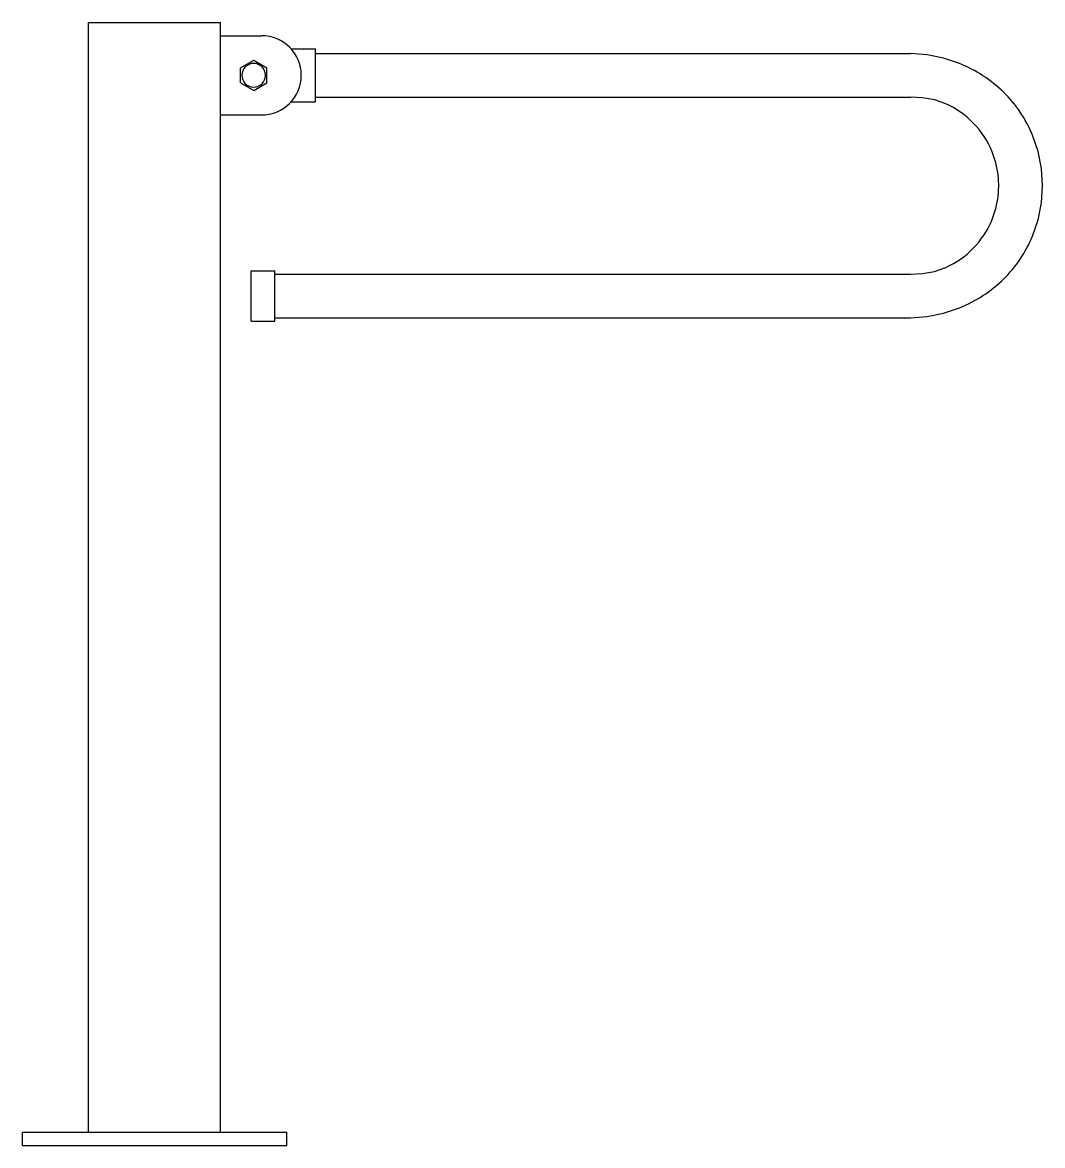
# Model space of a CAD drawing. Extents: x 59.702 to 60.474, y 0.385 to 1.235.
import ezdxf

# ---------------------------------------------------------------- set-up
doc = ezdxf.new("R2010")
doc.units = 0
doc.header["$LTSCALE"] = 0.56
doc.header["$MEASUREMENT"] = 0
doc.linetypes.add('CONTINU', pattern=[0])
doc.layers.get('0').update_dxf_attribs({"linetype": 'CONTINUOUS'})

msp = doc.modelspace()

# ---------------------------------------------------------------- linework, layer by layer
at = {"linetype": 'CONTINU'}
for points in [[(59.7518, 1.23515), (59.8518, 1.23515)], [(59.7518, 0.39515), (59.7518, 1.23515)], [(59.8518, 0.39515), (59.8518, 1.23515)], [(59.8518, 1.22515), (59.8828, 1.22515)], [(59.90516, 1.21515), (59.92364, 1.21515)], [(59.92364, 1.17515), (59.92364, 1.21515)], [(59.92364, 1.21165), (60.37389, 1.21165)], [(59.8668, 1.20092), (59.8768, 1.2067)], [(59.8668, 1.18938), (59.8668, 1.20092)], [(59.8768, 1.2067), (59.8868, 1.20092)], [(59.8868, 1.18938), (59.8868, 1.20092)], [(59.8668, 1.18938), (59.8768, 1.1836)], [(59.8768, 1.1836), (59.8868, 1.18938)], [(59.90516, 1.17515), (59.92364, 1.17515)], [(59.92364, 1.17865), (60.37389, 1.17865)], [(59.8518, 1.16515), (59.8828, 1.16515)], [(59.87489, 1.04715), (59.89289, 1.04715)], [(59.87489, 1.00915), (59.87489, 1.04715)], [(59.89289, 1.00915), (59.89289, 1.04715)], [(59.89289, 1.04465), (60.37389, 1.04465)], [(59.89289, 1.01165), (60.37389, 1.01165)], [(59.87489, 1.00915), (59.89289, 1.00915)], [(59.7018, 0.39515), (59.9018, 0.39515)], [(59.7018, 0.38515), (59.7018, 0.39515)], [(59.9018, 0.38515), (59.9018, 0.39515)], [(59.7018, 0.38515), (59.9018, 0.38515)]]:
    msp.add_lwpolyline(points, dxfattribs=at)
for points in [[(59.8828, 1.16515, 1), (59.8828, 1.22515)], [(60.47389, 1.11165), (60.47304, 1.1247), (60.47048, 1.13754), (60.46628, 1.14992, 0.100696), (60.4444, 1.18236, 0.099217), (60.41101, 1.20404), (60.39898, 1.20808), (60.38654, 1.21065), (60.37389, 1.21165)], [(59.8768, 1.20415, 1), (59.8768, 1.18615)], [(59.8768, 1.18615, 1), (59.8768, 1.20415)], [(60.44089, 1.11165), (60.44033, 1.12039), (60.43861, 1.12899), (60.4358, 1.13729, 0.095145), (60.42147, 1.15903, 0.097071), (60.40069, 1.17355), (60.39204, 1.17652), (60.38303, 1.17822), (60.37389, 1.17865)], [(60.37389, 1.01165), (60.38654, 1.01265), (60.39898, 1.01522), (60.41101, 1.01926, 0.099216), (60.4444, 1.04094, 0.100694), (60.46628, 1.07338), (60.47048, 1.08576), (60.47304, 1.0986), (60.47389, 1.11165)], [(60.37389, 1.04465), (60.38303, 1.04508), (60.39204, 1.04678), (60.40069, 1.04975, 0.097074), (60.42147, 1.06427, 0.095147), (60.4358, 1.08601), (60.43861, 1.09431), (60.44033, 1.10291), (60.44089, 1.11165)]]:
    msp.add_lwpolyline(points, format="xyb", dxfattribs=at)

doc.saveas('drawing.dxf')
